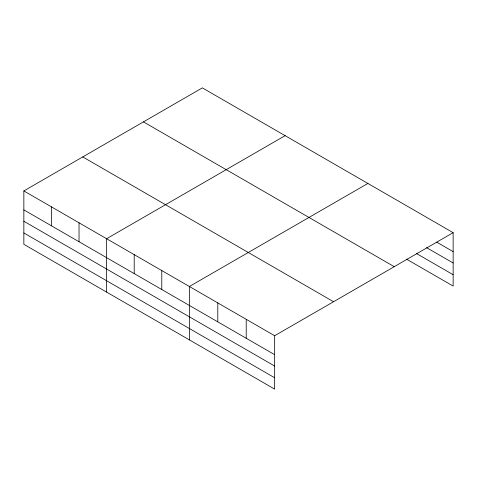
<?xml version="1.0" encoding="UTF-8"?>
<svg xmlns="http://www.w3.org/2000/svg" width="477" height="477" viewBox="0 0 477 477"><rect width="100%" height="100%" fill="white"/><g stroke="black" fill="none" stroke-linecap="round" stroke-linejoin="round"><path stroke-width="0.72" d="M274.651 366.05L274.651 335.73L23.85 190.931L23.85 244.325L274.651 389.125L274.651 366.05L23.85 221.256M406.41 259.083L453.15 286.069L453.15 232.675L202.349 87.875L23.85 190.931M285.115 135.659L106.615 238.715L106.615 292.109M367.88 183.442L189.375 286.498L189.375 339.892M274.651 335.73L453.15 232.675M436.729 242.149L453.15 251.629M426.623 247.676L453.15 262.994M416.516 253.549L453.15 274.704M143.446 121.885L394.246 266.679M82.754 156.921L333.554 301.72M23.85 209.886L274.651 354.685M23.85 232.961L274.651 377.76M246.221 319.322L246.221 338.276M217.798 302.907L217.798 321.868M161.786 270.572L161.786 289.527M134.204 254.64L134.204 273.601M79.027 222.789L79.027 241.744M51.438 206.857L51.438 225.818"/></g></svg>
